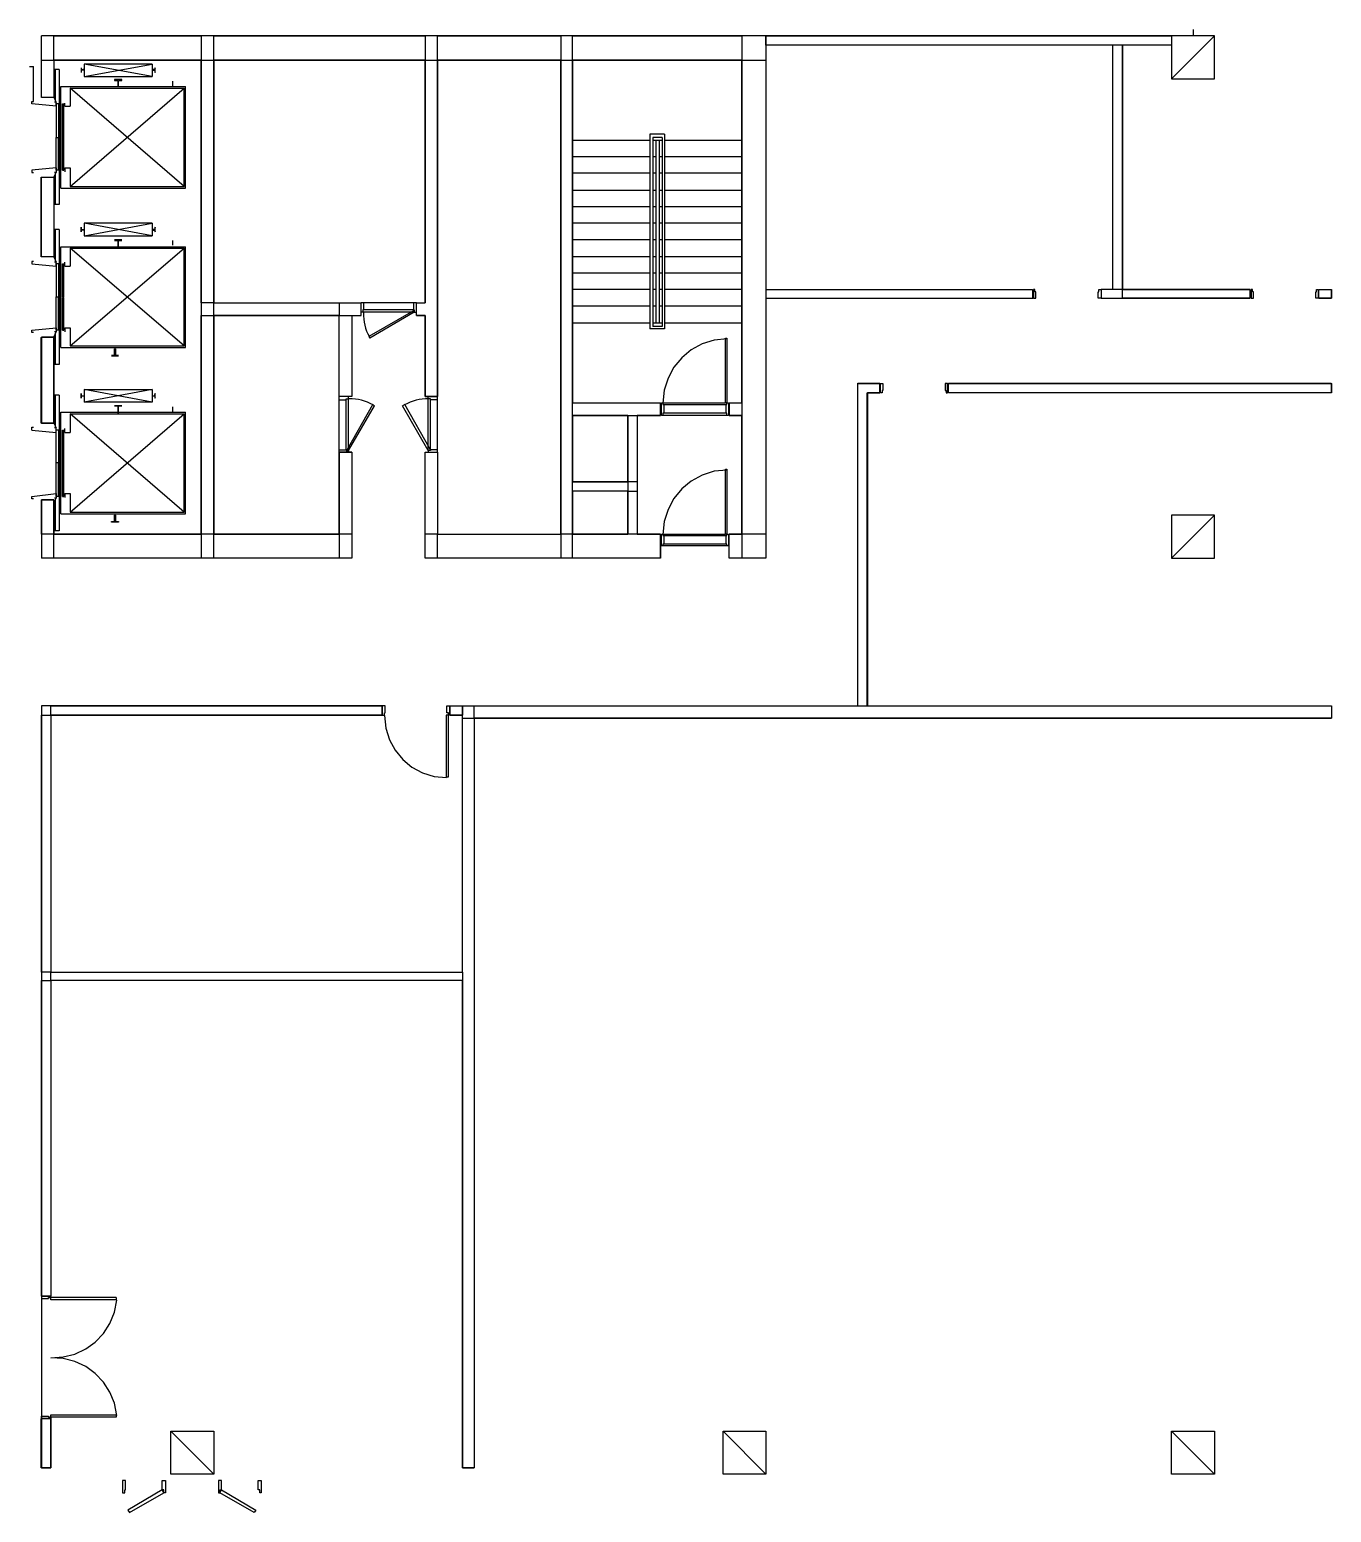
# Model space of a CAD drawing. Header units: millimetres. Extents: x -1062 to 473405, y -148599 to 38948.
# Drawn here: x 378830 to 400016, y -48599 to -24479 of the extents above; entities that cross this region are included whole.
import ezdxf

# ---------------------------------------------------------------- set-up
doc = ezdxf.new("R2010")
doc.units = ezdxf.units.MM
for name, color, linetype in [('COLUMN', 1, 'Continuous'), ('CORE_REF', 8, 'Continuous'), ('DOOR', 3, 'Continuous'), ('WALL', 7, 'Continuous'), ('WINDOW', 4, 'Continuous')]:
    doc.layers.add(name, color=color, linetype=linetype)

msp = doc.modelspace()

# ---------------------------------------------------------------- linework, layer by layer
at = {"layer": 'COLUMN'}
for p, q in [((397413.4, -25279), (398111.6, -24580.5)), ((398111.6, -24580.5), (397413.4, -24580.5)), ((397413.4, -24580.5), (397413.4, -25279)), ((398111.6, -25279), (398111.6, -24580.5)), ((397413.4, -25279), (398111.6, -25279)), ((397413.4, -33077.6), (398111.6, -32379.1)), ((398111.6, -32379.1), (397413.4, -32379.1)), ((397413.4, -32379.1), (397413.4, -33077.6)), ((398111.6, -33077.6), (398111.6, -32379.1)), ((397413.4, -33077.6), (398111.6, -33077.6)), ((381826.2, -47976.3), (381128, -47277.7)), ((381128, -47277.7), (381826.2, -47277.7)), ((381128, -47976.3), (381128, -47277.7)), ((381826.2, -47277.7), (381826.2, -47976.3)), ((390813, -47976.3), (390114.8, -47277.7)), ((390114.8, -47277.7), (390813, -47277.7)), ((390114.8, -47976.3), (390114.8, -47277.7)), ((390813, -47277.7), (390813, -47976.3)), ((398111.6, -47976.3), (397413.4, -47277.7)), ((397413.4, -47277.7), (398111.6, -47277.7)), ((397413.4, -47976.3), (397413.4, -47277.7)), ((398111.6, -47277.7), (398111.6, -47976.3)), ((381826.2, -47976.3), (381128, -47976.3)), ((390813, -47976.3), (390114.8, -47976.3)), ((398111.6, -47976.3), (397413.4, -47976.3))]:
    msp.add_line(p, q, dxfattribs=at)
at = {"layer": 'CORE_REF'}
for p, q in [((379719.1, -25240.9), (380823.4, -25037.7)), ((380823.4, -25037.7), (379719.1, -25037.7)), ((379719.1, -25037.7), (379719.1, -25240.9)), ((380823.4, -25240.9), (379719.1, -25037.7)), ((380823.4, -25037.7), (380823.4, -25240.9)), ((379312.9, -25126.6), (379224, -25126.6)), ((379249.4, -25634.7), (379249.4, -25126.6)), ((379312.9, -25126.6), (379312.9, -27323.9)), ((379668.3, -25101.2), (379668.3, -25177.4)), ((379668.3, -25101.2), (379668.3, -25126.6)), ((379668.3, -25126.6), (379693.7, -25126.6)), ((379668.3, -25139.3), (379668.3, -25177.4)), ((379693.7, -25139.3), (379668.3, -25139.3)), ((379719.1, -25126.6), (379693.7, -25126.6)), ((379719.1, -25139.3), (379693.7, -25139.3)), ((379719.1, -25126.6), (379719.1, -25139.3)), ((379719.1, -25240.9), (380823.4, -25240.9)), ((380328.3, -25291.7), (380214.1, -25291.7)), ((380214.1, -25291.7), (380214.1, -25304.4)), ((380214.1, -25304.4), (380264.9, -25304.4)), ((380264.9, -25304.4), (380264.9, -25342.5)), ((380277.6, -25342.5), (380277.6, -25304.4)), ((380277.6, -25304.4), (380328.3, -25304.4)), ((380328.3, -25304.4), (380328.3, -25291.7)), ((380848.8, -25126.6), (380823.4, -25126.6)), ((380823.4, -25126.6), (380823.4, -25139.3)), ((380823.4, -25139.3), (380848.8, -25139.3)), ((380861.5, -25126.6), (380848.8, -25126.6)), ((380848.8, -25139.3), (380861.5, -25139.3)), ((380874.2, -25101.2), (380861.5, -25126.6)), ((380861.5, -25139.3), (380874.2, -25177.4)), ((380874.2, -25177.4), (380874.2, -25101.2)), ((381153.4, -25317.1), (381153.4, -25393.3)), ((379338.3, -25406.1), (381369.2, -25406.1)), ((379338.3, -27057.2), (379338.3, -25406.1)), ((379490.6, -27031.8), (381343.8, -25431.5)), ((379490.6, -25431.5), (381343.8, -25431.5)), ((379490.6, -25431.5), (379490.6, -25723.6)), ((381343.8, -27031.8), (379490.6, -25431.5)), ((380264.9, -25342.5), (380264.9, -25406.1)), ((380264.9, -25406.1), (380277.6, -25406.1)), ((380277.6, -25406.1), (380277.6, -25342.5)), ((381343.8, -27031.8), (381343.8, -25431.5)), ((381369.2, -27057.2), (381369.2, -25406.1)), ((378868.6, -25685.5), (378868.6, -25647.4)), ((378868.6, -25647.4), (378894, -25647.4)), ((379262.1, -25723.6), (378868.6, -25685.5)), ((379224, -25583.9), (379262.1, -25660.1)), ((379262.1, -25660.1), (379236.7, -25660.1)), ((379262.1, -25723.6), (379262.1, -25660.1)), ((379262.1, -25685.5), (379262.1, -26231.6)), ((379300.2, -25685.5), (379262.1, -25685.5)), ((379300.2, -25685.5), (379300.2, -26231.6)), ((379363.7, -26231.6), (379363.7, -25685.5)), ((379363.7, -25685.5), (379389, -25685.5)), ((379389, -26231.6), (379389, -25685.5)), ((379401.7, -25723.6), (379401.7, -25672.8)), ((379401.7, -25723.6), (379490.6, -25723.6)), ((379262.1, -26765.1), (379262.1, -26231.6)), ((379262.1, -26231.6), (379300.2, -26231.6)), ((379300.2, -26765.1), (379300.2, -26231.6)), ((379363.7, -26765.1), (379363.7, -26231.6)), ((379363.7, -26231.6), (379389, -26231.6)), ((379389, -26765.1), (379389, -26231.6)), ((388921.7, -26282.4), (387665, -26282.4)), ((389162.8, -26180.8), (388921.7, -26180.8)), ((388921.7, -26180.8), (388921.7, -29343.5)), ((389124.8, -26231.6), (388972.4, -26231.6)), ((388972.4, -26231.6), (388972.4, -29305.3)), ((389124.8, -26282.4), (388972.4, -26282.4)), ((389023.2, -26282.4), (389023.2, -29254.5)), ((389074, -26282.4), (389074, -29254.5)), ((389124.8, -26282.4), (389112.1, -26282.4)), ((389124.8, -26231.6), (389124.8, -29305.3)), ((389162.8, -26180.8), (389162.8, -29343.5)), ((390419.5, -26282.4), (389162.8, -26282.4)), ((379262.1, -26727), (378868.6, -26765.1)), ((378868.6, -26765.1), (378868.6, -26803.2)), ((379262.1, -26727), (379262.1, -26803.2)), ((379300.2, -26765.1), (379262.1, -26765.1)), ((379363.7, -26765.1), (379389, -26765.1)), ((379401.7, -26727), (379401.7, -26790.5)), ((379401.7, -26727), (379490.6, -26727)), ((379490.6, -26727), (379490.6, -27031.8)), ((388921.7, -26549.2), (387665, -26549.2)), ((389023.2, -26549.2), (388972.4, -26549.2)), ((389124.8, -26549.2), (389074, -26549.2)), ((390419.5, -26549.2), (389162.8, -26549.2)), ((378868.6, -26803.2), (378894, -26803.2)), ((379224, -26879.4), (379262.1, -26803.2)), ((379262.1, -26803.2), (379236.7, -26803.2)), ((379249.4, -27323.9), (379249.4, -26815.9)), ((388921.7, -26815.9), (387665, -26815.9)), ((389023.2, -26815.9), (388972.4, -26815.9)), ((389124.8, -26815.9), (389074, -26815.9)), ((390419.5, -26815.9), (389162.8, -26815.9)), ((379338.3, -27057.2), (381369.2, -27057.2)), ((379490.6, -27031.8), (381343.8, -27031.8)), ((388921.7, -27095.3), (387665, -27095.3)), ((389023.2, -27095.3), (388972.4, -27095.3)), ((389124.8, -27095.3), (389074, -27095.3)), ((390419.5, -27095.3), (389162.8, -27095.3)), ((379312.9, -27323.9), (379224, -27323.9)), ((388921.7, -27362.1), (387665, -27362.1)), ((389023.2, -27362.1), (388972.4, -27362.1)), ((389124.8, -27362.1), (389074, -27362.1)), ((390419.5, -27362.1), (389162.8, -27362.1)), ((379312.9, -27730.4), (379224, -27730.4)), ((379249.4, -28238.4), (379249.4, -27730.4)), ((379312.9, -27730.4), (379312.9, -29927.7)), ((379668.3, -27768.5), (379668.3, -27692.3)), ((379668.3, -27692.3), (379668.3, -27730.4)), ((379668.3, -27730.4), (379693.7, -27730.4)), ((379693.7, -27730.4), (379719.1, -27730.4)), ((379719.1, -27832), (380823.4, -27628.8)), ((380823.4, -27628.8), (379719.1, -27628.8)), ((379719.1, -27628.8), (379719.1, -27832)), ((380823.4, -27832), (379719.1, -27628.8)), ((379719.1, -27730.4), (379719.1, -27743.1)), ((380823.4, -27628.8), (380823.4, -27832)), ((380848.8, -27730.4), (380823.4, -27730.4)), ((380823.4, -27730.4), (380823.4, -27743.1)), ((380861.5, -27730.4), (380848.8, -27730.4)), ((380874.2, -27692.3), (380861.5, -27730.4)), ((380874.2, -27768.5), (380874.2, -27692.3)), ((388921.7, -27628.8), (387665, -27628.8)), ((389023.2, -27628.8), (388972.4, -27628.8)), ((389124.8, -27628.8), (389074, -27628.8)), ((390419.5, -27628.8), (389162.8, -27628.8)), ((379693.7, -27743.1), (379668.3, -27743.1)), ((379668.3, -27743.1), (379668.3, -27768.5)), ((379719.1, -27743.1), (379693.7, -27743.1)), ((379719.1, -27832), (380823.4, -27832)), ((380328.3, -27895.5), (380214.1, -27895.5)), ((380214.1, -27908.2), (380264.9, -27908.2)), ((380264.9, -27908.2), (380264.9, -27946.3)), ((380264.9, -27946.3), (380264.9, -28009.8)), ((380277.6, -27946.3), (380277.6, -27908.2)), ((380277.6, -27908.2), (380328.3, -27908.2)), ((380277.6, -28009.8), (380277.6, -27946.3)), ((380823.4, -27743.1), (380848.8, -27743.1)), ((380848.8, -27743.1), (380861.5, -27743.1)), ((380861.5, -27743.1), (380874.2, -27768.5)), ((381153.4, -27908.2), (381153.4, -27984.4)), ((388921.7, -27895.5), (387665, -27895.5)), ((389023.2, -27895.5), (388972.4, -27895.5)), ((389124.8, -27895.5), (389074, -27895.5)), ((390419.5, -27895.5), (389162.8, -27895.5)), ((379224, -28174.9), (379262.1, -28263.8)), ((379338.3, -28009.8), (381369.2, -28009.8)), ((379338.3, -29648.3), (379338.3, -28009.8)), ((379490.6, -28035.2), (381343.8, -28035.2)), ((379490.6, -28035.2), (379490.6, -28327.3)), ((379490.6, -29622.9), (381343.8, -28035.2)), ((381343.8, -29622.9), (379490.6, -28035.2)), ((380264.9, -28009.8), (380277.6, -28009.8)), ((381343.8, -29622.9), (381343.8, -28035.2)), ((381369.2, -29648.3), (381369.2, -28009.8)), ((388921.7, -28174.9), (387665, -28174.9)), ((389023.2, -28174.9), (388972.4, -28174.9)), ((389124.8, -28174.9), (389074, -28174.9)), ((390419.5, -28174.9), (389162.8, -28174.9)), ((378894, -28251.1), (378868.6, -28251.1)), ((378868.6, -28251.1), (378868.6, -28289.2)), ((378868.6, -28289.2), (379262.1, -28327.3)), ((379262.1, -28263.8), (379236.7, -28263.8)), ((379262.1, -28327.3), (379262.1, -28263.8)), ((379262.1, -28289.2), (379262.1, -28822.7)), ((379300.2, -28289.2), (379262.1, -28289.2)), ((379300.2, -28289.2), (379300.2, -28822.7)), ((379363.7, -28822.7), (379363.7, -28289.2)), ((379363.7, -28289.2), (379389, -28289.2)), ((379389, -28822.7), (379389, -28289.2)), ((379401.7, -28327.3), (379401.7, -28263.8)), ((379401.7, -28327.3), (379490.6, -28327.3)), ((388921.7, -28441.7), (387665, -28441.7)), ((389023.2, -28441.7), (388972.4, -28441.7)), ((389124.8, -28441.7), (389074, -28441.7)), ((390419.5, -28441.7), (389162.8, -28441.7)), ((379262.1, -29368.9), (379262.1, -28822.7)), ((379262.1, -28822.7), (379300.2, -28822.7)), ((379300.2, -29368.9), (379300.2, -28822.7)), ((379389, -28822.7), (379363.7, -28822.7)), ((379363.7, -29368.9), (379363.7, -28835.4)), ((379389, -28835.4), (379363.7, -28835.4)), ((379389, -29368.9), (379389, -28835.4)), ((388921.7, -28708.4), (387665, -28708.4)), ((389023.2, -28708.4), (388972.4, -28708.4)), ((389124.8, -28708.4), (389074, -28708.4)), ((390419.5, -28708.4), (389162.8, -28708.4)), ((388921.7, -28975.1), (387665, -28975.1)), ((389023.2, -28975.1), (388972.4, -28975.1)), ((389124.8, -28975.1), (389074, -28975.1)), ((390419.5, -28975.1), (389162.8, -28975.1)), ((378868.6, -29368.9), (379262.1, -29330.8)), ((378868.6, -29407), (378868.6, -29368.9)), ((378894, -29407), (378868.6, -29407)), ((379224, -29483.2), (379262.1, -29394.3)), ((379262.1, -29394.3), (379236.7, -29394.3)), ((379249.4, -29927.7), (379249.4, -29419.7)), ((379262.1, -29330.8), (379262.1, -29394.3)), ((379300.2, -29368.9), (379262.1, -29368.9)), ((379363.7, -29368.9), (379389, -29368.9)), ((379401.7, -29330.8), (379401.7, -29394.3)), ((379401.7, -29330.8), (379490.6, -29330.8)), ((379490.6, -29330.8), (379490.6, -29622.9)), ((388921.7, -29254.5), (387665, -29254.5)), ((389162.8, -29343.5), (388921.7, -29343.5)), ((389023.2, -29254.5), (388972.4, -29254.5)), ((389124.8, -29305.3), (388972.4, -29305.3)), ((389124.8, -29254.5), (389023.2, -29254.5)), ((389124.8, -29254.5), (389112.1, -29254.5)), ((390419.5, -29254.5), (389162.8, -29254.5)), ((379338.3, -29648.3), (381369.2, -29648.3)), ((379490.6, -29622.9), (381343.8, -29622.9)), ((380163.3, -29775.3), (380214.1, -29775.3)), ((380277.6, -29788), (380163.3, -29788)), ((380214.1, -29737.2), (380214.1, -29673.7)), ((380214.1, -29673.7), (380226.8, -29673.7)), ((380214.1, -29775.3), (380214.1, -29737.2)), ((380226.8, -29673.7), (380226.8, -29737.2)), ((380226.8, -29737.2), (380226.8, -29775.3)), ((380226.8, -29775.3), (380277.6, -29775.3)), ((379312.9, -29927.7), (379224, -29927.7)), ((380823.4, -30334.2), (379719.1, -30537.4)), ((379719.1, -30334.2), (380823.4, -30334.2)), ((380823.4, -30537.4), (379719.1, -30334.2)), ((379719.1, -30334.2), (379719.1, -30537.4)), ((380823.4, -30334.2), (380823.4, -30537.4)), ((379312.9, -30423.1), (379224, -30423.1)), ((379249.4, -30943.8), (379249.4, -30423.1)), ((379312.9, -30423.1), (379312.9, -32633.1)), ((379668.3, -30473.9), (379668.3, -30397.7)), ((379668.3, -30397.7), (379668.3, -30423.1)), ((379668.3, -30423.1), (379668.3, -30435.8)), ((379668.3, -30435.8), (379693.7, -30435.8)), ((379668.3, -30435.8), (379668.3, -30473.9)), ((379693.7, -30435.8), (379719.1, -30435.8)), ((380823.4, -30537.4), (379719.1, -30537.4)), ((380214.1, -30600.9), (380264.9, -30600.9)), ((380328.3, -30600.9), (380214.1, -30600.9)), ((380264.9, -30600.9), (380264.9, -30613.6)), ((380264.9, -30613.6), (380264.9, -30639)), ((380277.6, -30613.6), (380277.6, -30600.9)), ((380277.6, -30600.9), (380328.3, -30600.9)), ((380277.6, -30639), (380277.6, -30613.6)), ((380823.4, -30435.8), (380848.8, -30435.8)), ((380848.8, -30435.8), (380861.5, -30435.8)), ((380874.2, -30397.7), (380861.5, -30423.1)), ((380861.5, -30423.1), (380861.5, -30435.8)), ((380861.5, -30435.8), (380874.2, -30473.9)), ((380874.2, -30473.9), (380874.2, -30397.7)), ((381153.4, -30613.6), (381153.4, -30689.8)), ((379338.3, -30702.5), (381369.2, -30702.5)), ((379338.3, -32353.7), (379338.3, -30702.5)), ((379490.6, -30727.9), (381343.8, -30727.9)), ((379490.6, -30727.9), (379490.6, -31032.7)), ((379490.6, -32328.3), (381343.8, -30727.9)), ((381343.8, -32328.3), (379490.6, -30727.9)), ((380264.9, -30639), (380264.9, -30651.7)), ((380264.9, -30651.7), (380264.9, -30702.5)), ((380264.9, -30702.5), (380264.9, -30715.2)), ((380264.9, -30715.2), (380277.6, -30715.2)), ((380277.6, -30651.7), (380277.6, -30639)), ((380277.6, -30702.5), (380277.6, -30651.7)), ((380277.6, -30715.2), (380277.6, -30702.5)), ((381343.8, -32328.3), (381343.8, -30727.9)), ((381369.2, -32353.7), (381369.2, -30702.5)), ((378868.6, -30994.6), (378868.6, -30943.8)), ((378868.6, -30943.8), (378894, -30943.8)), ((378868.6, -30994.6), (379262.1, -31032.7)), ((379224, -30880.3), (379262.1, -30956.5)), ((379262.1, -30956.5), (379236.7, -30956.5)), ((379262.1, -31032.7), (379262.1, -30956.5)), ((379262.1, -31528.1), (379262.1, -30994.6)), ((379300.2, -30994.6), (379262.1, -30994.6)), ((379300.2, -30994.6), (379300.2, -31528.1)), ((379363.7, -30994.6), (379389, -30994.6)), ((379363.7, -31528.1), (379363.7, -30994.6)), ((379389, -31528.1), (379389, -30994.6)), ((379401.7, -31032.7), (379401.7, -30969.2)), ((379401.7, -31032.7), (379490.6, -31032.7)), ((379300.2, -31528.1), (379262.1, -31528.1)), ((379262.1, -32074.2), (379262.1, -31528.1)), ((379300.2, -32074.2), (379300.2, -31528.1)), ((379363.7, -32074.2), (379363.7, -31528.1)), ((379389, -31528.1), (379363.7, -31528.1)), ((379389, -32074.2), (379389, -31528.1)), ((378868.6, -32074.2), (379262.1, -32023.4)), ((378868.6, -32112.3), (378868.6, -32074.2)), ((379262.1, -32023.4), (379262.1, -32099.6)), ((379300.2, -32074.2), (379262.1, -32074.2)), ((379363.7, -32074.2), (379389, -32074.2)), ((379401.7, -32023.4), (379401.7, -32086.9)), ((379401.7, -32023.4), (379490.6, -32023.4)), ((379490.6, -32023.4), (379490.6, -32328.3)), ((378894, -32112.3), (378868.6, -32112.3)), ((379224, -32175.8), (379262.1, -32099.6)), ((379262.1, -32099.6), (379236.7, -32099.6)), ((379249.4, -32633.1), (379249.4, -32125)), ((379338.3, -32353.7), (381369.2, -32353.7)), ((379490.6, -32328.3), (381343.8, -32328.3)), ((380163.3, -32480.7), (380214.1, -32480.7)), ((380163.3, -32493.4), (380163.3, -32480.7)), ((380277.6, -32493.4), (380163.3, -32493.4)), ((380214.1, -32442.6), (380214.1, -32379.1)), ((380214.1, -32379.1), (380226.8, -32379.1)), ((380214.1, -32468), (380214.1, -32442.6)), ((380214.1, -32480.7), (380214.1, -32468)), ((380226.8, -32379.1), (380226.8, -32442.6)), ((380226.8, -32442.6), (380226.8, -32468)), ((380226.8, -32468), (380226.8, -32480.7)), ((380226.8, -32480.7), (380277.6, -32480.7)), ((380277.6, -32480.7), (380277.6, -32493.4)), ((379312.9, -32633.1), (379224, -32633.1))]:
    msp.add_line(p, q, dxfattribs=at)
at = {"layer": 'DOOR'}
for p, q in [((384225.2, -29076.7), (384225.2, -28924.3)), ((384263.2, -28924.3), (384225.2, -28924.3)), ((385075.6, -28924.3), (384263.2, -28924.3)), ((384263.2, -28924.3), (384263.2, -29038.6)), ((385126.4, -28924.3), (385075.6, -28924.3)), ((385075.6, -28924.3), (385075.6, -29038.6)), ((385126.4, -29076.7), (385126.4, -28924.3)), ((395166.7, -28708.4), (395166.7, -28848.1)), ((395192.1, -28708.4), (395166.7, -28708.4)), ((395166.7, -28848.1), (395204.8, -28848.1)), ((395192.1, -28746.5), (395192.1, -28708.4)), ((395204.8, -28746.5), (395192.1, -28746.5)), ((395204.8, -28848.1), (395204.8, -28746.5)), ((396220.3, -28848.1), (396220.3, -28746.5)), ((396220.3, -28746.5), (396233, -28746.5)), ((396271, -28848.1), (396220.3, -28848.1)), ((396233, -28746.5), (396233, -28708.4)), ((396233, -28708.4), (396271, -28708.4)), ((398708.1, -28708.4), (398708.1, -28848.1)), ((398733.5, -28708.4), (398708.1, -28708.4)), ((398708.1, -28848.1), (398746.2, -28848.1)), ((398733.5, -28746.5), (398733.5, -28708.4)), ((398746.2, -28746.5), (398733.5, -28746.5)), ((398746.2, -28848.1), (398746.2, -28746.5)), ((399761.7, -28848.1), (399761.7, -28746.5)), ((399761.7, -28746.5), (399774.4, -28746.5)), ((399799.8, -28848.1), (399761.7, -28848.1)), ((399774.4, -28746.5), (399774.4, -28708.4)), ((399774.4, -28708.4), (399799.8, -28708.4)), ((399799.8, -28708.4), (399799.8, -28848.1)), ((384250.6, -29076.7), (384225.2, -29076.7)), ((384263.2, -29038.6), (384250.6, -29038.6)), ((384250.6, -29038.6), (384250.6, -29076.7)), ((385075.6, -29038.6), (384250.6, -29038.6)), ((385088.3, -29076.7), (384250.6, -29076.7)), ((384263.6, -29084.3), (384263.7, -29135.3)), ((384263.7, -29135.3), (384267.3, -29186)), ((385075.6, -29051.3), (384352.1, -29470.5)), ((385088.3, -29076.7), (384364.8, -29495.9)), ((385075.6, -29038.6), (385088.3, -29038.6)), ((385088.3, -29076.7), (385075.6, -29051.3)), ((385088.3, -29038.6), (385088.3, -29076.7)), ((385088.3, -29076.7), (385126.4, -29076.7)), ((384267.3, -29186), (384274.3, -29236.1)), ((384274.3, -29236.1), (384284.7, -29285.7)), ((384284.7, -29285.7), (384298.4, -29334.4)), ((384298.4, -29334.4), (384315.4, -29382.1)), ((384315.4, -29382.1), (384335.7, -29428.6)), ((384335.7, -29428.6), (384359.2, -29473.8)), ((384352.1, -29470.5), (384364.8, -29495.9)), ((389777, -29590.9), (389599.1, -29687.5)), ((389973.6, -29529.9), (389777, -29590.9)), ((390184.6, -29508.6), (389973.6, -29529.9)), ((390152.9, -30550.1), (390152.9, -29495.9)), ((390152.9, -29495.9), (390178.3, -29495.9)), ((390178.3, -29495.9), (390178.3, -30550.1)), ((389444.2, -29815.5), (389316.3, -29970.6)), ((389599.1, -29687.5), (389444.2, -29815.5)), ((389219.7, -30148.6), (389158.7, -30345.2)), ((389316.3, -29970.6), (389219.7, -30148.6)), ((389158.7, -30345.2), (389137.5, -30556.4)), ((392678.9, -30385), (392678.9, -30232.5)), ((392678.9, -30232.5), (392716.9, -30232.5)), ((392704.2, -30385), (392678.9, -30385)), ((392716.9, -30346.9), (392704.2, -30346.9)), ((392704.2, -30346.9), (392704.2, -30385)), ((392716.9, -30232.5), (392716.9, -30346.9)), ((393770.5, -30232.5), (393732.4, -30232.5)), ((393732.4, -30232.5), (393732.4, -30346.9)), ((393732.4, -30346.9), (393745.1, -30346.9)), ((393745.1, -30346.9), (393745.1, -30385)), ((393745.1, -30385), (393770.5, -30385)), ((393770.5, -30385), (393770.5, -30232.5)), ((384022.1, -30448.5), (383869.8, -30448.5)), ((383869.8, -30499.3), (383869.8, -30448.5)), ((383869.8, -31312.2), (383869.8, -30499.3)), ((383869.8, -30499.3), (383984, -30499.3)), ((383984, -30499.3), (383984, -30486.6)), ((383984, -30486.6), (384022.1, -30486.6)), ((383984, -31312.2), (383984, -30486.6)), ((383996.7, -31312.2), (384415.6, -30575.5)), ((384022.1, -30486.6), (384022.1, -30448.5)), ((384022.1, -31324.9), (384022.1, -30486.6)), ((384022.1, -31324.9), (384441, -30600.9)), ((384080.6, -30487.1), (384029.7, -30487)), ((384131.2, -30490.6), (384080.6, -30487.1)), ((384181.4, -30497.6), (384131.2, -30490.6)), ((384230.9, -30508), (384181.4, -30497.6)), ((384279.6, -30521.7), (384230.9, -30508)), ((384327.2, -30538.8), (384279.6, -30521.7)), ((384373.8, -30559.1), (384327.2, -30538.8)), ((384418.9, -30582.6), (384373.8, -30559.1)), ((384415.6, -30575.5), (384441, -30600.9)), ((384936, -30575.5), (384897.9, -30600.9)), ((385316.8, -31324.9), (384897.9, -30600.9)), ((384977.8, -30559.1), (384932.6, -30582.6)), ((385354.9, -31312.2), (384936, -30575.5)), ((385024.3, -30538.8), (384977.8, -30559.1)), ((385072, -30521.7), (385024.3, -30538.8)), ((385120.7, -30508), (385072, -30521.7)), ((385170.2, -30497.6), (385120.7, -30508)), ((385220.3, -30490.6), (385170.2, -30497.6)), ((385271, -30487.1), (385220.3, -30490.6)), ((385321.9, -30487), (385271, -30487.1)), ((385316.8, -30486.6), (385316.8, -30448.5)), ((385316.8, -30448.5), (385469.1, -30448.5)), ((385354.9, -30486.6), (385316.8, -30486.6)), ((385316.8, -31324.9), (385316.8, -30486.6)), ((385354.9, -30499.3), (385354.9, -30486.6)), ((385354.9, -31312.2), (385354.9, -30486.6)), ((385469.1, -30499.3), (385354.9, -30499.3)), ((385469.1, -30499.3), (385469.1, -30448.5)), ((385469.1, -31312.2), (385469.1, -30499.3)), ((389112.1, -30753.3), (389112.1, -30550.1)), ((389112.1, -30550.1), (389137.5, -30550.1)), ((389137.5, -30550.1), (389137.5, -30575.5)), ((389137.5, -30550.1), (390152.9, -30550.1)), ((389137.5, -30575.5), (389150.1, -30575.5)), ((389150.1, -30575.5), (389150.1, -30715.2)), ((389150.1, -30575.5), (390165.6, -30575.5)), ((390178.3, -30550.1), (390152.9, -30550.1)), ((390165.6, -30715.2), (390165.6, -30575.5)), ((390165.6, -30575.5), (390178.3, -30575.5)), ((390178.3, -30575.5), (390178.3, -30550.1)), ((390178.3, -30550.1), (390203.7, -30550.1)), ((390203.7, -30550.1), (390203.7, -30753.3)), ((389137.5, -30753.3), (389112.1, -30753.3)), ((389137.5, -30715.2), (389137.5, -30753.3)), ((389150.1, -30715.2), (389137.5, -30715.2)), ((390178.3, -30753.3), (389137.5, -30753.3)), ((390165.6, -30715.2), (389150.1, -30715.2)), ((390178.3, -30715.2), (390165.6, -30715.2)), ((390178.3, -30753.3), (390178.3, -30715.2)), ((390203.7, -30753.3), (390178.3, -30753.3)), ((383869.8, -31350.3), (383869.8, -31312.2)), ((383869.8, -31312.2), (383984, -31312.2)), ((384022.1, -31350.3), (383869.8, -31350.3)), ((383984, -31312.2), (383984, -31324.9)), ((383984, -31324.9), (384022.1, -31324.9)), ((384022.1, -31324.9), (383996.7, -31312.2)), ((384022.1, -31324.9), (384022.1, -31350.3)), ((385316.8, -31324.9), (385354.9, -31312.2)), ((385354.9, -31324.9), (385316.8, -31324.9)), ((385316.8, -31324.9), (385316.8, -31350.3)), ((385316.8, -31350.3), (385469.1, -31350.3)), ((385469.1, -31312.2), (385354.9, -31312.2)), ((385354.9, -31312.2), (385354.9, -31324.9)), ((385469.1, -31350.3), (385469.1, -31312.2)), ((389599.1, -31821.3), (389444.2, -31949.3)), ((389777, -31724.7), (389599.1, -31821.3)), ((389973.6, -31663.7), (389777, -31724.7)), ((390184.6, -31642.4), (389973.6, -31663.7)), ((390152.9, -32683.9), (390152.9, -31629.7)), ((390152.9, -31629.7), (390178.3, -31629.7)), ((390178.3, -31629.7), (390178.3, -32683.9)), ((389444.2, -31949.3), (389316.3, -32104.4)), ((389219.7, -32282.4), (389158.7, -32479.1)), ((389316.3, -32104.4), (389219.7, -32282.4)), ((389158.7, -32479.1), (389137.5, -32690.2)), ((389112.1, -32874.4), (389112.1, -32683.9)), ((389112.1, -32683.9), (389137.5, -32683.9)), ((389137.5, -32683.9), (389137.5, -32709.3)), ((389137.5, -32683.9), (390152.9, -32683.9)), ((389137.5, -32709.3), (389150.1, -32709.3)), ((389150.1, -32709.3), (389150.1, -32849)), ((389150.1, -32709.3), (390165.6, -32709.3)), ((390178.3, -32683.9), (390152.9, -32683.9)), ((390165.6, -32849), (390165.6, -32709.3)), ((390165.6, -32709.3), (390178.3, -32709.3)), ((390178.3, -32709.3), (390178.3, -32683.9)), ((390178.3, -32683.9), (390203.7, -32683.9)), ((390203.7, -32683.9), (390203.7, -32874.4)), ((389137.5, -32874.4), (389112.1, -32874.4)), ((389137.5, -32849), (389137.5, -32874.4)), ((389150.1, -32849), (389137.5, -32849)), ((390178.3, -32874.4), (389137.5, -32874.4)), ((390165.6, -32849), (389150.1, -32849)), ((390178.3, -32849), (390165.6, -32849)), ((390178.3, -32874.4), (390178.3, -32849)), ((390203.7, -32874.4), (390178.3, -32874.4)), ((384618.7, -35478.2), (384567.9, -35478.2)), ((384567.9, -35630.6), (384606, -35630.6)), ((384606, -35630.6), (384606, -35592.5)), ((384606, -35592.5), (384618.7, -35592.5)), ((384606, -35636.9), (384626.5, -35840.4)), ((384618.7, -35592.5), (384618.7, -35478.2)), ((385646.8, -35630.6), (385608.7, -35630.6)), ((385608.7, -35630.6), (385608.7, -36634)), ((385621.4, -35478.2), (385672.2, -35478.2)), ((385621.4, -35592.5), (385621.4, -35478.2)), ((385646.8, -35592.5), (385621.4, -35592.5)), ((385646.8, -35630.6), (385646.8, -35592.5)), ((385646.8, -36634), (385646.8, -35630.6)), ((385672.2, -35630.6), (385646.8, -35630.6)), ((384626.5, -35840.4), (384685.3, -36030)), ((384685.3, -36030), (384778.3, -36201.5)), ((384778.3, -36201.5), (384901.5, -36350.9)), ((384901.5, -36350.9), (385050.9, -36474.3)), ((385050.9, -36474.3), (385222.3, -36567.4)), ((385222.3, -36567.4), (385411.7, -36626.2)), ((385411.7, -36626.2), (385615.1, -36646.7)), ((385608.7, -36634), (385646.8, -36634)), ((379020.9, -45080.4), (379020.9, -45118.5)), ((379173.3, -45105.8), (379173.3, -45080.4)), ((379020.9, -45118.5), (379135.2, -45118.5)), ((379135.2, -45118.5), (379135.2, -45105.8)), ((379135.2, -45105.8), (379173.3, -45105.8)), ((380239.5, -45105.8), (379173.3, -45105.8)), ((379173.3, -45143.9), (379173.3, -45105.8)), ((380239.5, -45143.9), (379173.3, -45143.9)), ((380135.7, -45526.2), (380209.4, -45344)), ((380209.4, -45344), (380247.7, -45145.4)), ((380239.5, -45105.8), (380239.5, -45143.9)), ((380030.7, -45688.8), (380135.7, -45526.2)), ((379898.4, -45828.1), (380030.7, -45688.8)), ((379377.3, -46071.5), (379567.7, -46022.9)), ((379567.7, -46022.9), (379742.7, -45940.6)), ((379742.7, -45940.6), (379898.4, -45828.1)), ((379175.6, -46082.9), (379377.3, -46071.5)), ((379377.4, -46096), (379175.6, -46084.6)), ((379567.8, -46144.6), (379377.4, -46096)), ((379742.9, -46227), (379567.8, -46144.6)), ((379898.6, -46339.6), (379742.9, -46227)), ((380031, -46479), (379898.6, -46339.6)), ((380135.9, -46641.7), (380031, -46479)), ((380209.5, -46824.1), (380135.9, -46641.7)), ((379173.3, -47011), (380239.5, -47011)), ((379173.3, -47049.1), (379173.3, -47011)), ((380247.7, -47022.7), (380209.5, -46824.1)), ((380239.5, -47011), (380239.5, -47049.1)), ((379020.9, -47074.5), (379020.9, -47036.4)), ((379020.9, -47036.4), (379135.2, -47036.4)), ((379135.2, -47036.4), (379135.2, -47049.1)), ((379135.2, -47049.1), (379173.3, -47049.1)), ((380239.5, -47049.1), (379173.3, -47049.1)), ((379173.3, -47049.1), (379173.3, -47074.5))]:
    msp.add_line(p, q, dxfattribs=at)
at = {"layer": 'WALL'}
for p, q in [((390813, -24580.5), (379020.9, -24580.5)), ((379020.9, -25583.9), (379020.9, -24580.5)), ((398111.6, -24580.5), (390813, -24580.5)), ((390813, -24580.5), (390813, -33077.6)), ((397768.8, -24478.9), (397768.8, -24580.5)), ((397413.4, -24732.9), (390813, -24732.9)), ((396461.4, -28708.4), (396461.4, -24732.9)), ((396613.8, -28708.4), (396613.8, -24732.9)), ((378830.5, -25075.8), (378894, -25075.8)), ((378894, -25647.4), (378894, -25075.8)), ((379224, -24974.2), (381623.1, -24974.2)), ((379224, -24974.2), (379224, -25583.9)), ((381623.1, -24974.2), (381623.1, -32683.9)), ((381826.2, -24974.2), (385266, -24974.2)), ((381826.2, -28924.3), (381826.2, -24974.2)), ((385266, -24974.2), (385266, -28924.3)), ((385469.1, -24974.2), (387474.6, -24974.2)), ((385469.1, -30448.5), (385469.1, -24974.2)), ((387474.6, -24974.2), (387474.6, -32683.9)), ((387665, -24974.2), (390419.5, -24974.2)), ((387665, -30550.1), (387665, -24974.2)), ((390419.5, -30550.1), (390419.5, -24974.2)), ((390419.5, -24974.2), (390419.5, -32683.9)), ((379224, -25583.9), (379020.9, -25583.9)), ((379020.9, -28174.9), (379020.9, -26879.4)), ((379020.9, -26879.4), (379224, -26879.4)), ((379224, -26879.4), (379224, -28174.9)), ((379224, -28174.9), (379020.9, -28174.9)), ((381826.2, -28924.3), (384225.2, -28924.3)), ((384225.2, -29127.5), (384225.2, -28924.3)), ((385126.4, -28924.3), (385266, -28924.3)), ((385126.4, -29127.5), (385126.4, -28924.3)), ((390813, -28708.4), (395154, -28708.4)), ((390813, -28848.1), (395154, -28848.1)), ((395154, -28708.4), (395154, -28848.1)), ((396461.4, -28708.4), (396271, -28708.4)), ((396271, -28708.4), (396271, -28848.1)), ((396271, -28848.1), (398695.4, -28848.1)), ((398695.4, -28708.4), (396613.8, -28708.4)), ((398695.4, -28848.1), (398695.4, -28708.4)), ((399812.5, -28848.1), (399812.5, -28708.4)), ((399812.5, -28708.4), (400015.5, -28708.4)), ((400015.5, -28848.1), (399812.5, -28848.1)), ((400015.5, -28848.1), (400015.5, -28708.4)), ((381826.2, -32683.9), (381826.2, -29127.5)), ((381826.2, -29127.5), (383869.8, -29127.5)), ((383869.8, -30448.5), (383869.8, -29127.5)), ((384072.9, -29127.5), (384225.2, -29127.5)), ((384072.9, -29127.5), (384072.9, -30448.5)), ((385126.4, -29127.5), (385266, -29127.5)), ((385266, -29127.5), (385266, -30448.5)), ((379224, -29483.2), (379020.9, -29483.2)), ((379020.9, -29483.2), (379020.9, -30880.3)), ((379224, -30880.3), (379224, -29483.2)), ((392310.8, -35478.2), (392310.8, -30232.5)), ((392310.8, -30232.5), (392666.2, -30232.5)), ((392463.1, -35478.2), (392463.1, -30385)), ((392463.1, -30385), (392666.2, -30385)), ((392666.2, -30385), (392666.2, -30232.5)), ((393783.2, -30385), (393783.2, -30232.5)), ((393783.2, -30232.5), (400015.5, -30232.5)), ((400015.5, -30385), (393783.2, -30385)), ((400015.5, -30385), (400015.5, -30232.5)), ((384072.9, -30448.5), (383869.8, -30448.5)), ((385266, -30448.5), (385469.1, -30448.5)), ((387665, -32683.9), (387665, -30550.1)), ((387665, -30550.1), (389099.4, -30550.1)), ((389099.4, -30753.3), (389099.4, -30550.1)), ((390216.4, -30550.1), (390419.5, -30550.1)), ((390216.4, -30550.1), (390216.4, -30753.3)), ((390419.5, -30550.1), (390419.5, -32683.9)), ((387665, -30753.3), (389099.4, -30753.3)), ((388566.3, -30753.3), (388566.3, -31832.9)), ((388718.6, -30753.3), (388718.6, -32683.9)), ((390216.4, -30753.3), (390419.5, -30753.3)), ((379020.9, -30880.3), (379224, -30880.3)), ((384072.9, -31350.3), (383869.8, -31350.3)), ((383869.8, -31350.3), (383869.8, -32683.9)), ((384072.9, -31350.3), (384072.9, -33077.6)), ((385266, -33077.6), (385266, -31350.3)), ((385266, -31350.3), (385469.1, -31350.3)), ((385469.1, -31350.3), (385469.1, -32683.9)), ((388566.3, -31832.9), (387665, -31832.9)), ((388566.3, -31985.3), (387665, -31985.3)), ((388566.3, -31985.3), (388566.3, -32683.9)), ((379224, -32125), (379020.9, -32125)), ((379020.9, -32125), (379020.9, -33077.6)), ((379224, -32683.9), (379224, -32125)), ((381623.1, -32683.9), (379224, -32683.9)), ((381521.5, -32683.9), (381623.1, -32683.9)), ((383869.8, -32683.9), (381826.2, -32683.9)), ((385469.1, -32683.9), (387474.6, -32683.9)), ((389099.4, -32683.9), (387665, -32683.9)), ((389099.4, -33077.6), (389099.4, -32683.9)), ((390419.5, -32683.9), (390216.4, -32683.9)), ((390216.4, -33077.6), (390216.4, -32683.9)), ((384072.9, -33077.6), (379020.9, -33077.6)), ((389099.4, -33077.6), (385266, -33077.6)), ((390813, -33077.6), (390216.4, -33077.6)), ((379020.9, -35478.2), (379020.9, -39974.4)), ((384567.9, -35478.2), (379020.9, -35478.2)), ((379020.9, -35478.2), (379020.9, -47874.6)), ((379173.3, -35630.6), (379173.3, -39809.3)), ((379173.3, -35630.6), (384567.9, -35630.6)), ((384567.9, -35630.6), (384567.9, -35478.2)), ((385672.2, -35630.6), (385672.2, -35478.2)), ((385672.2, -35478.2), (400015.5, -35478.2)), ((385672.2, -35630.6), (385875.3, -35630.6)), ((385875.3, -39809.3), (385875.3, -35478.2)), ((386065.7, -35681.4), (386065.7, -47874.6)), ((386065.7, -35681.4), (400015.5, -35681.4)), ((379020.9, -39872.8), (379020.9, -45080.4)), ((379173.3, -39809.3), (385875.3, -39809.3)), ((385875.3, -39949), (379173.3, -39949)), ((379173.3, -39949), (379173.3, -45080.4)), ((385875.3, -39809.3), (385875.3, -47874.6)), ((379020.9, -45080.4), (379173.3, -45080.4)), ((379173.3, -47074.5), (379020.9, -47074.5)), ((379173.3, -47874.6), (379173.3, -47074.5)), ((379020.9, -47874.6), (379020.9, -47277.7)), ((379020.9, -47874.6), (379173.3, -47874.6)), ((385875.3, -47874.6), (386065.7, -47874.6))]:
    msp.add_line(p, q, dxfattribs=at)
for points in [[(381623.1, -24580.5), (381623.1, -24974.2), (379224, -24974.2), (379224, -24580.5), (381623.1, -24580.5)], [(385266, -24580.5), (385266, -24974.2), (381826.2, -24974.2), (381826.2, -24580.5), (385266, -24580.5)], [(387474.6, -24580.5), (387474.6, -24974.2), (385469.1, -24974.2), (385469.1, -24580.5), (387474.6, -24580.5)], [(390419.5, -24974.2), (387665, -24974.2), (387665, -24580.5), (390419.5, -24580.5), (390419.5, -24974.2)], [(397413.4, -24732.9), (396613.8, -24732.9), (396613.8, -28708.4), (396461.4, -28708.4), (396461.4, -24732.9), (390813, -24732.9), (390813, -24580.5), (397413.4, -24580.5), (397413.4, -24732.9)], [(379224, -24974.2), (379224, -25583.9), (379020.9, -25583.9), (379020.9, -24974.2), (379224, -24974.2)], [(381826.2, -24974.2), (381826.2, -28924.3), (381623.1, -28924.3), (381623.1, -24974.2), (381826.2, -24974.2)], [(385126.4, -29127.5), (385126.4, -28924.3), (385266, -28924.3), (385266, -24974.2), (385469.1, -24974.2), (385469.1, -28924.3), (385469.1, -29127.5), (385469.1, -30448.5), (385266, -30448.5), (385266, -29127.5), (385126.4, -29127.5)], [(387474.6, -30550.1), (387474.6, -24974.2), (387665, -24974.2), (387665, -30550), (389100, -30550), (389100, -30755), (388720, -30755), (388718.6, -30755), (388718.6, -31832.9), (388566.3, -31832.9), (388566.3, -31985.3), (387665, -31985.3), (387665, -32683.9), (387474.6, -32683.9), (387474.6, -30550.1)], [(390215, -30755), (390215, -30550), (390419.5, -30550), (390419.5, -24974.2), (390813, -24974.2), (390813, -28708.4), (395154, -28708.4), (395154, -28710), (395155, -28710), (395155, -28850), (390815, -28850), (390815, -28848.1), (390813, -28848.1), (390813, -30550.1), (390813, -32683.9), (390419.5, -32683.9), (390419.5, -30755), (390215, -30755)], [(379225, -26880), (379225, -28175), (379020, -28175), (379020, -26880), (379020.9, -26880), (379020.9, -26879.4), (379224, -26879.4), (379224, -26880), (379225, -26880)], [(383869.8, -28924.3), (383869.8, -29127.5), (381826.2, -29127.5), (381826.2, -28924.3), (383869.8, -28924.3)], [(398695.4, -28708.4), (398695.4, -28848.1), (396613.8, -28848.1), (396613.8, -28708.4), (398695.4, -28708.4)], [(400015, -28848.1), (400015, -28850), (399810, -28850), (399810, -28710), (399812.5, -28710), (399812.5, -28708.4), (400015.5, -28708.4), (400015.5, -28848.1), (400015, -28848.1)], [(381826.2, -29127.5), (381826.2, -32683.9), (381623.1, -32683.9), (381623.1, -29127.5), (381826.2, -29127.5)], [(384072.9, -29127.5), (384072.9, -30448.5), (383869.8, -30448.5), (383869.8, -29127.5), (384072.9, -29127.5)], [(379224, -30880), (379224, -30880.3), (379020.9, -30880.3), (379020.9, -30880), (379020, -30880), (379020, -29485), (379020.9, -29485), (379020.9, -29483.2), (379224, -29483.2), (379224, -29485), (379225, -29485), (379225, -30880), (379224, -30880)], [(392666.2, -30232.5), (392666.2, -30385), (392665, -30385), (392465, -30385), (392465, -35478.2), (400015.5, -35478.2), (400015.5, -35681.4), (386065.7, -35681.4), (386065.7, -35478.2), (392310, -35478.2), (392310, -30230), (392665, -30230), (392665, -30232.5), (392666.2, -30232.5)], [(400015.5, -30232.5), (400015.5, -30385), (400015, -30385), (393785, -30385), (393783.2, -30385), (393783.2, -30232.5), (393785, -30232.5), (393785, -30230), (400015, -30230), (400015, -30232.5), (400015.5, -30232.5)], [(388566.3, -30755), (388565, -30755), (387665, -30755), (387665, -31832.9), (388566.3, -31832.9), (388566.3, -30755)], [(384072.9, -31350.3), (384072.9, -32683.9), (383869.8, -32683.9), (383869.8, -31350.3), (384072.9, -31350.3)], [(385469.1, -31350.3), (385469.1, -32683.9), (385266, -32683.9), (385266, -31350.3), (385469.1, -31350.3)], [(388566.3, -32683.9), (388566.3, -31985.3), (388718.6, -31985.3), (388718.6, -32683.9), (389099.4, -32683.9), (389099.4, -33077.6), (387665, -33077.6), (387665, -32683.9), (388566.3, -32683.9)], [(379224, -32125), (379224, -32683.9), (379020.9, -32683.9), (379020.9, -32125), (379224, -32125)], [(381623.1, -32683.9), (381623.1, -33077.6), (379224, -33077.6), (379224, -32683.9), (381623.1, -32683.9)], [(383869.8, -32683.9), (383869.8, -33077.6), (381826.2, -33077.6), (381826.2, -32683.9), (383869.8, -32683.9)], [(387474.6, -32683.9), (387474.6, -33077.6), (385469.1, -33077.6), (385469.1, -32683.9), (387474.6, -32683.9)], [(390419.5, -32683.9), (390419.5, -33077.6), (390216.4, -33077.6), (390216.4, -32683.9), (390419.5, -32683.9)], [(379173.3, -35630.6), (379173.3, -39809.3), (379020.9, -39809.3), (379020.9, -35630.6), (379173.3, -35630.6)], [(384567.9, -35478.2), (384567.9, -35630.6), (379173.3, -35630.6), (379173.3, -35478.2), (384567.9, -35478.2)], [(386065.7, -35681.4), (386065.7, -39809.3), (386065.7, -47874.6), (385875.3, -47874.6), (385875.3, -39949), (379173.3, -39949), (379173.3, -39809.3), (385875.3, -39809.3), (385875.3, -35681.4), (386065.7, -35681.4)], [(385672.2, -35630.6), (385672.2, -35630), (385670, -35630), (385670, -35480), (385672.2, -35480), (385672.2, -35478.2), (385875.3, -35478.2), (385875.3, -35630.6), (385672.2, -35630.6)], [(379173.3, -39949), (379173.3, -45080.4), (379020.9, -45080.4), (379020.9, -39949), (379173.3, -39949)], [(379173.3, -47075), (379175, -47075), (379175, -47875), (379020, -47875), (379020, -47280), (379020, -47075), (379020.9, -47075), (379020.9, -47074.5), (379173.3, -47074.5), (379173.3, -47075)]]:
    msp.add_lwpolyline(points, close=True, dxfattribs=at)
at = {"layer": 'WINDOW'}
for p, q in [((380391.8, -48077.9), (380341, -48077.9)), ((380341, -48077.9), (380341, -48281.1)), ((380379.1, -48281.1), (380379.1, -48230.3)), ((380379.1, -48230.3), (380391.8, -48230.3)), ((380391.8, -48230.3), (380391.8, -48077.9)), ((380988.4, -48230.3), (380429.9, -48560.5)), ((380988.4, -48230.3), (380988.4, -48077.9)), ((380988.4, -48077.9), (381039.2, -48077.9)), ((381013.8, -48230.3), (380988.4, -48230.3)), ((381013.8, -48281.1), (380988.4, -48230.3)), ((381013.8, -48281.1), (381013.8, -48230.3)), ((381039.2, -48077.9), (381039.2, -48281.1)), ((381953.1, -48077.9), (381902.3, -48077.9)), ((381902.3, -48077.9), (381902.3, -48281.1)), ((381927.7, -48281.1), (381927.7, -48230.3)), ((381927.7, -48230.3), (381953.1, -48230.3)), ((381927.7, -48281.1), (381953.1, -48230.3)), ((381953.1, -48230.3), (381953.1, -48077.9)), ((381953.1, -48230.3), (382511.6, -48560.5)), ((382549.7, -48230.3), (382549.7, -48077.9)), ((382549.7, -48077.9), (382600.4, -48077.9)), ((382575, -48230.3), (382549.7, -48230.3)), ((382575, -48281.1), (382575, -48230.3)), ((382600.4, -48077.9), (382600.4, -48281.1)), ((380341, -48281.1), (380379.1, -48281.1)), ((380455.3, -48598.6), (381013.8, -48281.1)), ((381039.2, -48281.1), (381013.8, -48281.1)), ((381902.3, -48281.1), (381927.7, -48281.1)), ((382486.2, -48598.6), (381927.7, -48281.1)), ((382600.4, -48281.1), (382575, -48281.1)), ((380429.9, -48560.5), (380455.3, -48598.6)), ((382511.6, -48560.5), (382486.2, -48598.6))]:
    msp.add_line(p, q, dxfattribs=at)

doc.saveas('drawing.dxf')
